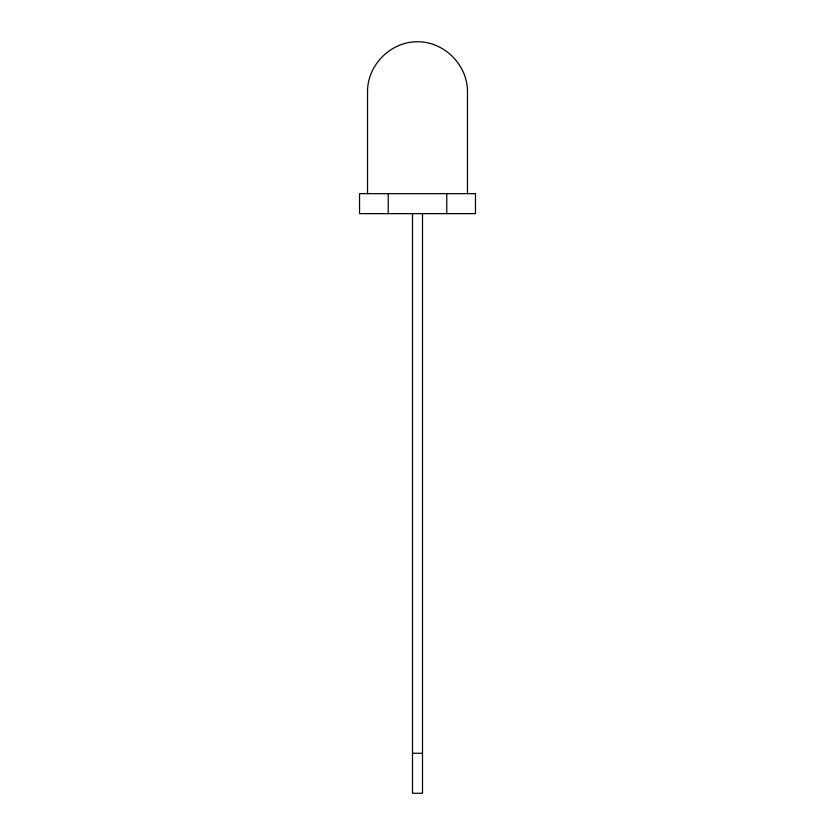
<?xml version="1.0" encoding="UTF-8"?>
<svg xmlns="http://www.w3.org/2000/svg" width="835" height="835" viewBox="0 0 835 835"><rect width="100%" height="100%" fill="white"/><g stroke="black" fill="none" stroke-linecap="round" stroke-linejoin="round"><path stroke-width="1.25" d="M412.5 753.274L422.5 753.274M467.464 193.647L467.464 91.714C467.631 64.973 444.241 41.583 417.5 41.75C390.759 41.583 367.369 64.973 367.536 91.714L367.536 193.647M446.777 193.647L446.777 213.635M422.5 213.635L422.5 793.25L412.5 793.25L412.5 213.635M388.223 193.647L388.223 213.635M475.459 193.647L359.541 193.647L359.541 213.635L475.459 213.635L475.459 193.647"/></g></svg>
